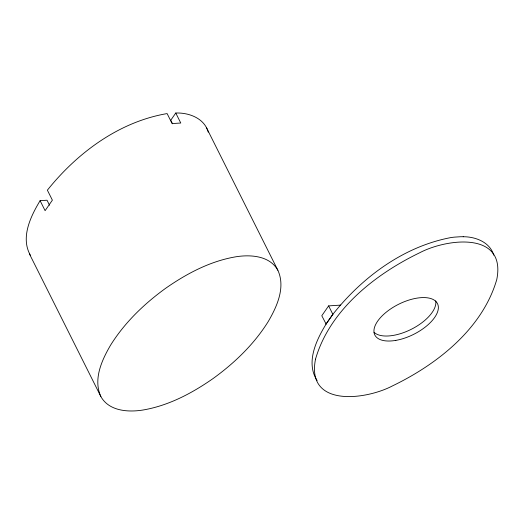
<?xml version="1.0" encoding="UTF-8"?>
<svg xmlns="http://www.w3.org/2000/svg" width="524" height="524" viewBox="0 0 524 524"><rect width="100%" height="100%" fill="white"/><g stroke="black" fill="none" stroke-linecap="round" stroke-linejoin="round"><path stroke-width="0.79" d="M49.531 205.212L47.029 200.22L40.099 200.672C30.589 216.458 20.2 237.824 30.562 255.574M463.236 236.743A66.869 32.115 -26.6 0 0 460.327 236.75L454.295 237.143A66.869 32.115 -26.6 0 0 451.112 237.536C403.781 246.411 362.451 277.039 332.937 314.21L326.111 324.055C316.227 340.233 305.518 362.575 317.099 380.542M208.251 132.146C204.432 118.241 188.941 112.516 175.763 113.02L170.758 120.238L172.54 123.808M340.711 305.106L328.62 305.892L321.795 315.736L326.111 324.055M325.961 324.061L332.937 314.21M463.203 236.743C475.589 236.665 489.986 242.212 493.726 255.142M277.864 270.26C269.781 255.771 250.839 254.448 236.16 256.74C210.386 261.024 186.747 273.548 165.538 288.37C144.113 303.894 124.62 322.633 110.564 345.192C101.774 360.217 93.003 379.383 100.87 396.57C108.953 411.065 127.895 412.381 142.574 410.089C168.348 405.805 191.981 393.288 213.196 378.459C234.614 362.936 254.107 344.196 268.17 321.644C276.96 306.612 285.724 287.447 277.864 270.26L206.345 127.443M328.62 305.892L332.786 314.217M175.763 113.02L180.76 123.016L172.127 123.579L167.123 113.584C119.151 121.738 77.277 152.785 47.376 190.173L52.38 200.161L45.103 210.661L40.099 200.672M29.351 253.754L100.87 396.57M435.726 300.9A35.029 16.82 -26.6 0 1 411.595 329.137A35.029 16.82 -26.6 0 1 374.031 332.281M315.514 359.156C305.852 407.757 365.759 399.995 392.581 385.847C437.095 364.357 482.519 328.771 496.791 279.443C506.453 230.842 446.546 238.603 419.724 252.745C375.217 274.242 329.786 309.828 315.514 359.156M395.823 340.39A35.029 16.82 -26.6 0 0 437.743 304.208A35.029 16.82 -26.6 0 0 384.898 313.3A35.029 16.82 -26.6 0 0 395.823 340.39"/></g></svg>
